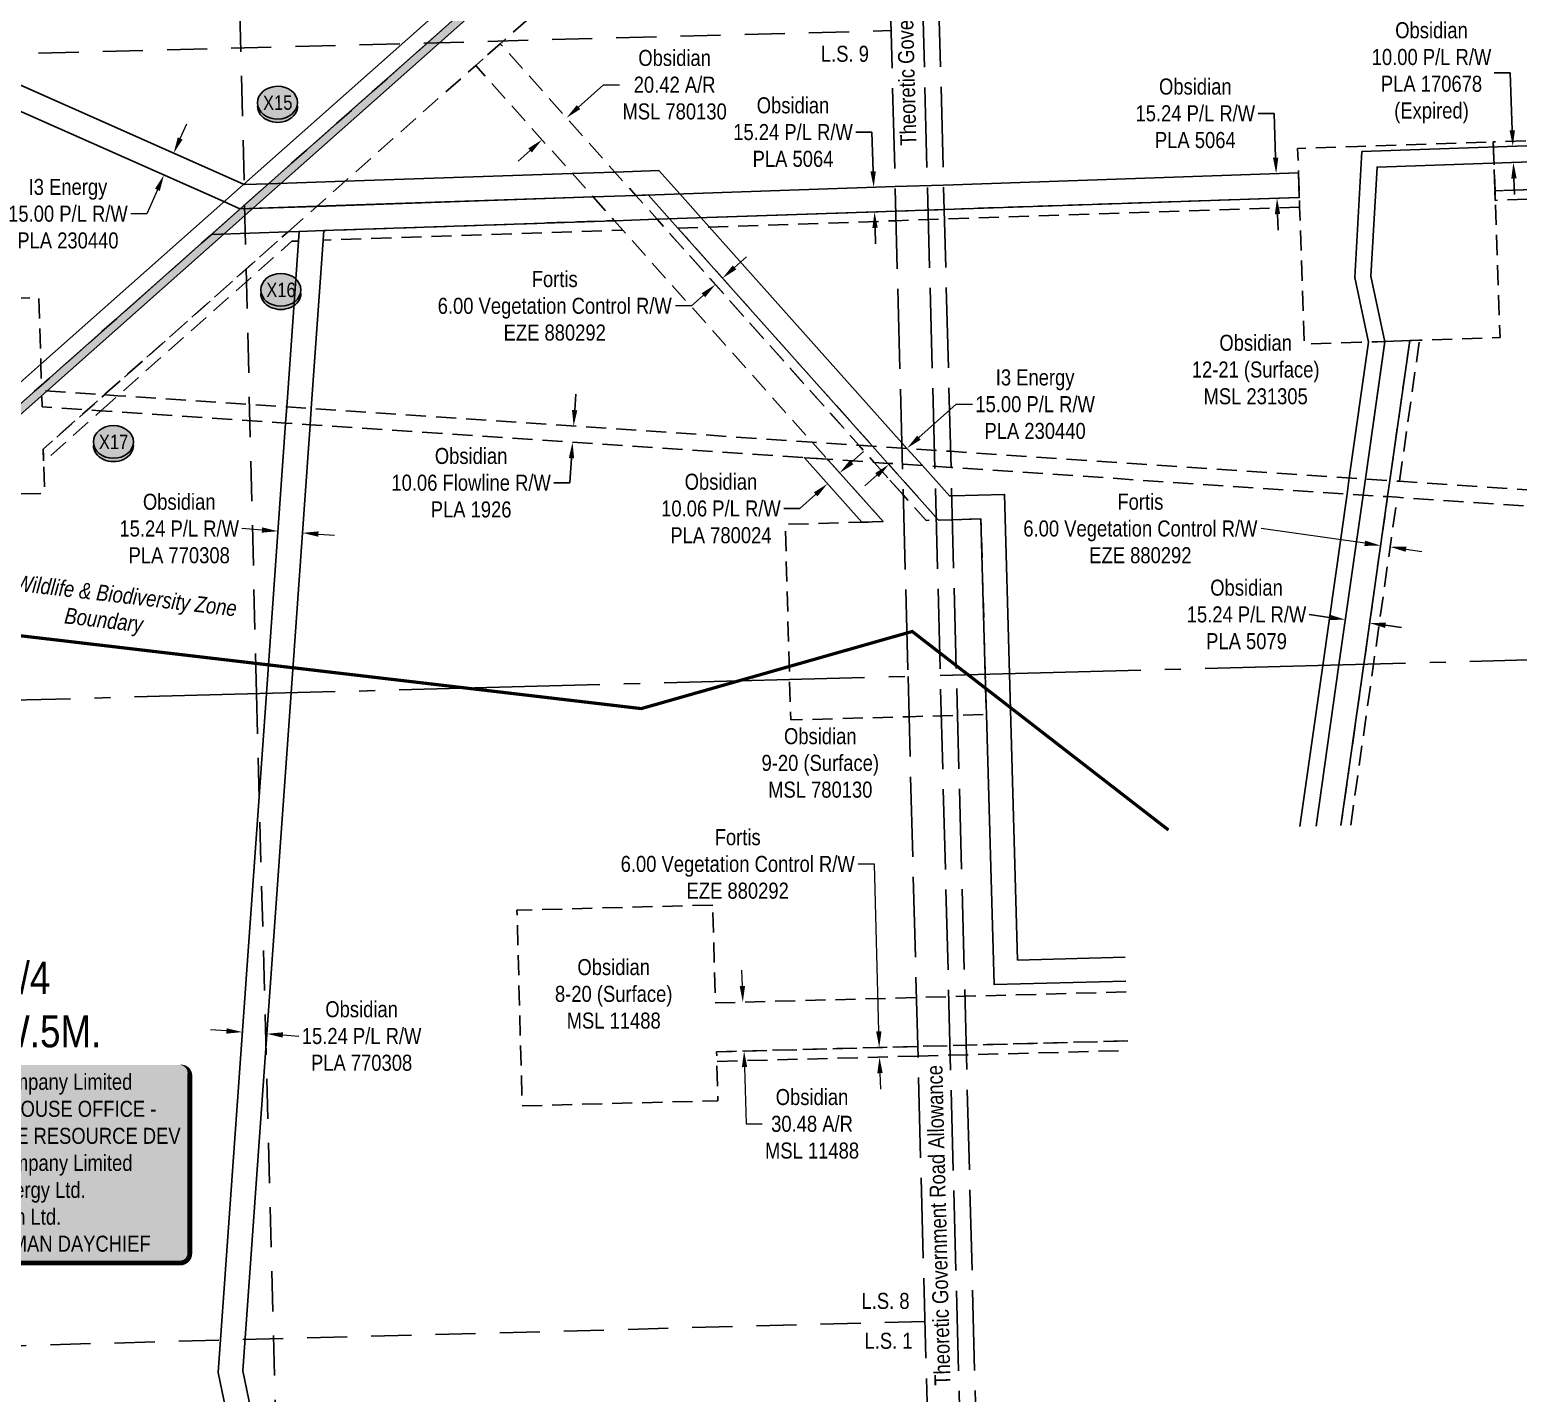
# Model space of a CAD drawing. Extents: x 624075 to 630566, y 5837004 to 5843820.
# Drawn here: x 626861 to 627789, y 5842382 to 5843231 of the extents above; entities that cross this region are included whole.
import ezdxf
from ezdxf.enums import TextEntityAlignment as Align

# ---------------------------------------------------------------- set-up
doc = ezdxf.new("R2010")
doc.units = 0
doc.header["$LTSCALE"] = 5
doc.header["$PDSIZE"] = 0.5
for name, pattern in [('DASHDOT2', [5, 2.5, -1.25, 0, -1.25]), ('foc-ACCESSROAD', [3.75, 2.5, -1.25]), ('foc-FLOWLINE', [3.75, 2.5, -1.25]), ('foc-LSD', [8, 5, -3]), ('foc-QUARTERLINE', [33, 25, -3, 2, -3]), ('foc-UNSURVEYED', [12.5, 10, -2.5])]:
    doc.linetypes.add(name, pattern=pattern)
doc.layers.get('Defpoints').update_dxf_attribs({"color": 9})
for name, color, linetype in [('AS-SURFACE IMPACT', 7, 'Continuous'), ('AS-WILDLIFE', 131, 'DASHDOT2'), ('AS-WILDLIFE-BLOCK', 131, 'Continuous'), ('C-AR', 13, 'foc-ACCESSROAD'), ('C-RW', 13, 'Continuous'), ('C-SYMBOL', 7, 'Continuous'), ('C-WS', 13, 'foc-ACCESSROAD'), ('F-EZE', 190, 'foc-FLOWLINE'), ('F-RW', 190, 'Continuous'), ('L-QSEC', 8, 'foc-QUARTERLINE'), ('L-ROAD-T', 7, 'Continuous'), ('L-SECTION-LSD', 7, 'foc-LSD'), ('L-USEC', 7, 'foc-UNSURVEYED'), ('P-CROSSINGS', 250, 'Continuous'), ('P-TEMP-H', 41, 'Continuous'), ('P-TEMP_WORKSPACE', 46, 'Continuous')]:
    doc.layers.add(name, color=color, linetype=linetype)
for name, color, linetype, lineweight in [('C-AR-T', 13, 'Continuous', 9), ('C-RW-T', 13, 'Continuous', 9), ('C-WS-T', 13, 'Continuous', 9), ('F-EZE-T', 190, 'Continuous', 9), ('F-RW-T', 190, 'Continuous', 9)]:
    doc.layers.add(name, color=color, linetype=linetype, lineweight=lineweight)
doc.styles.add('100L', font='ARIALN.TTF', dxfattribs={"height": 11})
doc.styles.add('175L', font='ARIALN.TTF', dxfattribs={"height": 20})
doc.styles.add('80', font='ARIALN.TTF', dxfattribs={"height": 10})
doc.styles.add('80CG', font='ARIALN.TTF', dxfattribs={"height": 10})
doc.styles.add('80L', font='ARIALN.TTF', dxfattribs={"height": 10})
doc.styles.add('Crossing', font='ARIALN.TTF', dxfattribs={"height": 10})
doc.dimstyles.new('Compass 5 000', dxfattribs={"dimscale": 5, "dimtxt": 9, "dimasz": 2, "dimexe": 0.2, "dimexo": 0.0625, "dimgap": 0.5, "dimtad": 0, "dimtih": 1, "dimtoh": 1, "dimzin": 0, "dimdsep": 46, "dimtxsty": '80CG', "dimcen": 0.1, "dimse1": 1, "dimse2": 1, "dimclrd": 256, "dimclrt": 256, "dimaunit": 1, "dimadec": 4, "dimazin": 0, "dimtfac": 0.06, "dimtofl": 0, "dimtmove": 0, "dimatfit": 1, "dimfxl": 0.2, "dimtolj": 1, "dimtzin": 0, "dimlwd": -1, "dimarcsym": 0})

# ---------------------------------------------------------------- blocks, each defined once
blk = doc.blocks.new('*D155')
at = {"layer": 'C-RW', "transparency": 16777216}
for p, q in [((627783.72, 5843204.29), (627773.72, 5843204.29)), ((627784.96, 5843168.44), (627783.72, 5843204.29)), ((627785.99, 5843138.46), (627786.34, 5843128.47))]:
    blk.add_line(p, q, dxfattribs=at)
for points in [[(627786.62, 5843168.5), (627783.29, 5843168.38), (627785.3, 5843158.44)], [(627787.66, 5843138.52), (627784.33, 5843138.4), (627785.65, 5843148.46)]]:
    blk.add_solid(points, dxfattribs=at)
at = {"layer": 'Defpoints', "color": 0, "transparency": 16777216}
for p in [(627761.87, 5843157.63), (627785.3, 5843158.44), (627762.22, 5843147.65)]:
    blk.add_point(p, dxfattribs=at)
at = {"layer": 'C-RW', "transparency": 16777216, "insert": (627734.63, 5843204.29), "char_height": 10, "attachment_point": 5, "style": '80CG'}
blk.add_mtext('\\A1;Obsidian\\P10.00 P/L R/W\\PPLA 170678\\P(Expired)', dxfattribs=at)
blk = doc.blocks.new('*D156')
at = {"layer": 'C-RW', "transparency": 16777216}
for p, q in [((627636.58, 5843178.99), (627626.58, 5843178.99)), ((627637.52, 5843151.42), (627636.58, 5843178.99)), ((627638.72, 5843116.2), (627639.06, 5843106.21))]:
    blk.add_line(p, q, dxfattribs=at)
for points in [[(627639.18, 5843151.48), (627635.85, 5843151.37), (627637.86, 5843141.43)], [(627640.38, 5843116.26), (627637.05, 5843116.14), (627638.38, 5843126.19)]]:
    blk.add_solid(points, dxfattribs=at)
at = {"layer": 'Defpoints', "color": 0, "transparency": 16777216}
for p in [(627597.1, 5843140.04), (627637.86, 5843141.43), (627597.62, 5843124.81)]:
    blk.add_point(p, dxfattribs=at)
at = {"layer": 'C-RW', "transparency": 16777216, "insert": (627587.49, 5843178.99), "char_height": 10, "attachment_point": 5, "style": '80CG'}
blk.add_mtext('\\A1;Obsidian\\P15.24 P/L R/W\\PPLA 5064', dxfattribs=at)
blk = doc.blocks.new('*D158')
at = {"layer": 'C-RW', "transparency": 16777216}
for p, q in [((627671.1, 5842864.98), (627658.49, 5842866.77)), ((627705.99, 5842860.04), (627715.9, 5842858.63))]:
    blk.add_line(p, q, dxfattribs=at)
for points in [[(627671.33, 5842866.63), (627670.86, 5842863.33), (627681, 5842863.58)], [(627706.23, 5842861.69), (627705.76, 5842858.39), (627696.09, 5842861.44)]]:
    blk.add_solid(points, dxfattribs=at)
at = {"layer": 'Defpoints', "color": 0, "transparency": 16777216}
for p in [(627683.97, 5842884.56), (627699.07, 5842882.42), (627681, 5842863.58)]:
    blk.add_point(p, dxfattribs=at)
at = {"layer": 'C-RW', "transparency": 16777216, "insert": (627619.4, 5842866.77), "char_height": 10, "attachment_point": 5, "style": '80CG'}
blk.add_mtext('\\A1;Obsidian\\P15.24 P/L R/W\\PPLA 5079', dxfattribs=at)
blk = doc.blocks.new('*D159')
at = {"layer": 'C-RW', "transparency": 16777216}
for p, q in [((627200.85, 5842994.11), (627201.52, 5843004.09)), ((627198.85, 5842964.12), (627197.83, 5842948.83)), ((627197.83, 5842948.83), (627187.83, 5842948.83))]:
    blk.add_line(p, q, dxfattribs=at)
for points in [[(627199.19, 5842994.22), (627202.51, 5842994), (627200.19, 5842984.13)], [(627197.19, 5842964.23), (627200.51, 5842964.01), (627199.52, 5842974.1)]]:
    blk.add_solid(points, dxfattribs=at)
at = {"layer": 'Defpoints', "color": 0, "transparency": 16777216}
for p in [(627092.56, 5842991.32), (627091.89, 5842981.28), (627200.19, 5842984.13)]:
    blk.add_point(p, dxfattribs=at)
at = {"layer": 'C-RW', "transparency": 16777216, "insert": (627136.34, 5842948.83), "char_height": 10, "attachment_point": 5, "style": '80CG'}
blk.add_mtext('\\A1;Obsidian\\P10.06 Flowline R/W\\PPLA 1926', dxfattribs=at)
blk = doc.blocks.new('*D161')
at = {"layer": 'C-RW', "transparency": 16777216}
for p, q in [((627373.39, 5842961.64), (627380.85, 5842968.3)), ((627350.97, 5842941.62), (627341.06, 5842932.77)), ((627341.06, 5842932.77), (627331.06, 5842932.77))]:
    blk.add_line(p, q, dxfattribs=at)
for points in [[(627372.28, 5842962.89), (627374.5, 5842960.4), (627365.93, 5842954.98)], [(627349.86, 5842942.86), (627352.08, 5842940.38), (627358.43, 5842948.28)]]:
    blk.add_solid(points, dxfattribs=at)
at = {"layer": 'Defpoints', "color": 0, "transparency": 16777216}
for p in [(627364.01, 5842957.13), (627356.51, 5842950.43), (627358.43, 5842948.28)]:
    blk.add_point(p, dxfattribs=at)
at = {"layer": 'C-RW', "transparency": 16777216, "insert": (627291.97, 5842932.77), "char_height": 10, "attachment_point": 5, "style": '80CG'}
blk.add_mtext('\\A1;Obsidian\\P10.06 P/L R/W\\PPLA 780024', dxfattribs=at)
blk = doc.blocks.new('*D176')
at = {"layer": 'C-RW-T', "transparency": 16777216}
for p, q in [((626983.91, 5842607.3), (626973.93, 5842608.01)), ((627019.06, 5842604.81), (627029.04, 5842604.1))]:
    blk.add_line(p, q, dxfattribs=at)
for points in [[(626984.03, 5842608.97), (626983.79, 5842605.64), (626993.88, 5842606.6)], [(627019.18, 5842606.47), (627018.95, 5842603.15), (627009.09, 5842605.52)]]:
    blk.add_solid(points, dxfattribs=at)
at = {"layer": 'Defpoints', "color": 0, "transparency": 16777216}
for p in [(626997.06, 5842651.45), (627012.27, 5842650.37), (626993.88, 5842606.6)]:
    blk.add_point(p, dxfattribs=at)
at = {"layer": 'C-RW-T', "transparency": 16777216, "insert": (627068.12, 5842604.1), "char_height": 10, "attachment_point": 5, "style": '80CG'}
blk.add_mtext('\\A1;Obsidian\\P15.24 P/L R/W\\PPLA 770308', dxfattribs=at)
blk = doc.blocks.new('*D177')
at = {"layer": 'C-WS-T', "transparency": 16777216}
for p, q in [((627203.23, 5843182.87), (627218.85, 5843196.82)), ((627218.85, 5843196.82), (627228.85, 5843196.82)), ((627173.07, 5843155.94), (627165.61, 5843149.28))]:
    blk.add_line(p, q, dxfattribs=at)
for points in [[(627202.12, 5843184.11), (627204.34, 5843181.63), (627195.77, 5843176.21)], [(627171.96, 5843157.19), (627174.18, 5843154.7), (627180.53, 5843162.6)]]:
    blk.add_solid(points, dxfattribs=at)
at = {"layer": 'Defpoints', "color": 0, "transparency": 16777216}
for p in [(627195.77, 5843176.21), (627205.9, 5843164.86), (627190.66, 5843151.26)]:
    blk.add_point(p, dxfattribs=at)
at = {"layer": 'C-WS-T', "transparency": 16777216, "insert": (627263.12, 5843196.82), "char_height": 10, "attachment_point": 5, "style": '80CG'}
blk.add_mtext('\\A1;Obsidian\\P20.42 A/R\\PMSL 780130', dxfattribs=at)
blk = doc.blocks.new('*D181')
at = {"layer": 'C-WS-T', "transparency": 16777216}
for p, q in [((627305.32, 5842635.24), (627305.06, 5842645.24)), ((627306.67, 5842584.77), (627307.61, 5842549.39)), ((627307.61, 5842549.39), (627317.61, 5842549.39))]:
    blk.add_line(p, q, dxfattribs=at)
for points in [[(627306.99, 5842635.29), (627303.66, 5842635.2), (627305.59, 5842625.25)], [(627308.33, 5842584.82), (627305, 5842584.73), (627306.4, 5842594.77)]]:
    blk.add_solid(points, dxfattribs=at)
at = {"layer": 'Defpoints', "color": 0, "transparency": 16777216}
for p in [(627305.59, 5842625.25), (627311.15, 5842625.39), (627311.96, 5842594.92)]:
    blk.add_point(p, dxfattribs=at)
at = {"layer": 'C-WS-T', "transparency": 16777216, "insert": (627348.72, 5842549.39), "char_height": 10, "attachment_point": 5, "style": '80CG'}
blk.add_mtext('\\A1;Obsidian\\P30.48 A/R\\PMSL 11488', dxfattribs=at)
blk = doc.blocks.new('*D187')
at = {"layer": 'Defpoints', "color": 0, "transparency": 16777216}
for p in [(627492.39, 5842599.71), (627492.55, 5842593.71), (627390.76, 5842591.01)]:
    blk.add_point(p, dxfattribs=at)
at = {"layer": 'F-EZE-T', "transparency": 16777216}
for p, q in [((627387.56, 5842711.31), (627377.56, 5842711.31)), ((627390.34, 5842607), (627387.56, 5842711.31)), ((627391.03, 5842581.01), (627391.29, 5842571.01))]:
    blk.add_line(p, q, dxfattribs=at)
for points in [[(627392, 5842607.05), (627388.67, 5842606.96), (627390.6, 5842597.01)], [(627392.69, 5842581.06), (627389.36, 5842580.97), (627390.76, 5842591.01)]]:
    blk.add_solid(points, dxfattribs=at)
at = {"layer": 'F-EZE-T', "transparency": 16777216, "insert": (627302.41, 5842711.31), "char_height": 10, "attachment_point": 5, "style": '80CG'}
blk.add_mtext('\\A1;Fortis\\P6.00 Vegetation Control R/W\\PEZE 880292', dxfattribs=at)
blk = doc.blocks.new('*D189')
at = {"layer": 'Defpoints', "color": 0, "transparency": 16777216}
for p in [(627288.51, 5843072.36), (627302.92, 5843056.21), (627307.4, 5843060.21)]:
    blk.add_point(p, dxfattribs=at)
at = {"layer": 'F-EZE-T', "transparency": 16777216}
for p, q in [((627300.44, 5843083.01), (627307.9, 5843089.68)), ((627281.05, 5843065.7), (627273.59, 5843059.04)), ((627273.59, 5843059.04), (627263.59, 5843059.04))]:
    blk.add_line(p, q, dxfattribs=at)
for points in [[(627299.33, 5843084.26), (627301.55, 5843081.77), (627292.98, 5843076.35)], [(627279.94, 5843066.94), (627282.16, 5843064.45), (627288.51, 5843072.36)]]:
    blk.add_solid(points, dxfattribs=at)
at = {"layer": 'F-EZE-T', "transparency": 16777216, "insert": (627188.43, 5843059.04), "char_height": 10, "attachment_point": 5, "style": '80CG'}
blk.add_mtext('\\A1;Fortis\\P6.00 Vegetation Control R/W\\PEZE 880292', dxfattribs=at)
blk = doc.blocks.new('*D190')
at = {"layer": 'C-RW-T', "transparency": 16777216}
for p, q in [((627006.04, 5842919.4), (626993.58, 5842920.29)), ((627041.2, 5842916.91), (627051.17, 5842916.2))]:
    blk.add_line(p, q, dxfattribs=at)
for points in [[(627006.16, 5842921.07), (627005.92, 5842917.74), (627016.01, 5842918.7)], [(627041.31, 5842918.57), (627041.08, 5842915.25), (627031.22, 5842917.62)]]:
    blk.add_solid(points, dxfattribs=at)
at = {"layer": 'Defpoints', "color": 0, "transparency": 16777216}
for p in [(627017.78, 5842943.58), (627032.99, 5842942.5), (627016.01, 5842918.7)]:
    blk.add_point(p, dxfattribs=at)
at = {"layer": 'C-RW-T', "transparency": 16777216, "insert": (626954.5, 5842920.29), "char_height": 10, "attachment_point": 5, "style": '80CG'}
blk.add_mtext('\\A1;Obsidian\\P15.24 P/L R/W\\PPLA 770308', dxfattribs=at)
blk = doc.blocks.new('*D191')
at = {"layer": 'C-RW', "transparency": 16777216}
for p, q in [((627385.96, 5843167.29), (627375.96, 5843167.29)), ((627386.79, 5843142.89), (627385.96, 5843167.29)), ((627387.99, 5843107.66), (627388.33, 5843097.67))]:
    blk.add_line(p, q, dxfattribs=at)
for points in [[(627388.45, 5843142.94), (627385.12, 5843142.83), (627387.13, 5843132.89)], [(627389.65, 5843107.72), (627386.32, 5843107.61), (627387.65, 5843117.66)]]:
    blk.add_solid(points, dxfattribs=at)
at = {"layer": 'Defpoints', "color": 0, "transparency": 16777216}
for p in [(627355.7, 5843131.82), (627387.13, 5843132.89), (627356.22, 5843116.59)]:
    blk.add_point(p, dxfattribs=at)
at = {"layer": 'C-RW', "transparency": 16777216, "insert": (627336.87, 5843167.29), "char_height": 10, "attachment_point": 5, "style": '80CG'}
blk.add_mtext('\\A1;Obsidian\\P15.24 P/L R/W\\PPLA 5064', dxfattribs=at)
blk = doc.blocks.new('*D193')
at = {"layer": 'Defpoints', "color": 0, "transparency": 16777216}
for p in [(627713.42, 5842983.73), (627719.36, 5842982.89), (627708.88, 5842908.9)]:
    blk.add_point(p, dxfattribs=at)
at = {"layer": 'F-EZE-T', "transparency": 16777216}
for p, q in [((627693.03, 5842911.15), (627628.42, 5842920.3)), ((627718.78, 5842907.5), (627728.68, 5842906.1))]:
    blk.add_line(p, q, dxfattribs=at)
for points in [[(627693.27, 5842912.8), (627692.8, 5842909.5), (627702.94, 5842909.74)], [(627719.01, 5842909.15), (627718.54, 5842905.85), (627708.88, 5842908.9)]]:
    blk.add_solid(points, dxfattribs=at)
at = {"layer": 'F-EZE-T', "transparency": 16777216, "insert": (627553.26, 5842920.3), "char_height": 10, "attachment_point": 5, "style": '80CG'}
blk.add_mtext('\\A1;Fortis\\P6.00 Vegetation Control R/W\\PEZE 880292', dxfattribs=at)
blk = doc.blocks.new('*U125')
h = blk.add_hatch(color=255)
edge = h.paths.add_edge_path()
edge.add_line((-149, -62.5), (149, -62.5))
edge.add_arc((149, -56.5), 6, 270, 360)
edge.add_line((155, -56.5), (155, 55))
edge.add_arc((149, 55), 6, 0, 90)
edge.add_line((149, 61), (-149, 61))
edge.add_arc((-149, 55), 6, 90, 180)
edge.add_line((-155, 55), (-155, -56.5))
edge.add_arc((-149, -56.5), 6, 180, 270)
at = {"color": 44, "flags": 128}
blk.add_lwpolyline([(-149, -62.5, 3, 3, 0), (149, -62.5, 3, 3, 0.414214), (155, -56.5, 3, 3, 0), (155, 55, 3, 0, 0.414214), (149, 61, 0, 0, 0), (-149, 61, 0, 0, 0.414214), (-155, 55, 0, 0, 0), (-155, -56.5, 0, 3, 0.414214)], format="xyseb", close=True, dxfattribs=at)
at = {"color": 44, "style": '80'}
blk.add_attdef('ENTER_TEXT_001', (-35.99, -5), '', height=10, dxfattribs=at)
blk = doc.blocks.new('*D217')
at = {"layer": 'Defpoints', "color": 0, "transparency": 16777216}
for p in [(626915.89, 5843169.86), (626909.81, 5843156.16), (626944.97, 5843140.55)]:
    blk.add_point(p, dxfattribs=at)
at = {"layer": 'F-RW-T', "transparency": 16777216}
for p, q in [((626955.11, 5843163.39), (626959.17, 5843172.53)), ((626940.91, 5843131.41), (626934.27, 5843116.45)), ((626934.27, 5843116.45), (626924.27, 5843116.45))]:
    blk.add_line(p, q, dxfattribs=at)
for points in [[(626953.59, 5843164.07), (626956.63, 5843162.71), (626951.05, 5843154.25)], [(626939.39, 5843132.08), (626942.43, 5843130.73), (626944.97, 5843140.55)]]:
    blk.add_solid(points, dxfattribs=at)
at = {"layer": 'F-RW-T', "transparency": 16777216, "insert": (626885.18, 5843116.45), "char_height": 10, "attachment_point": 5, "style": '80CG'}
blk.add_mtext('\\A1;I3 Energy\\P15.00 P/L R/W\\PPLA 230440', dxfattribs=at)
blk = doc.blocks.new('*D224')
at = {"layer": 'Defpoints', "color": 0, "transparency": 16777216}
for p in [(627407.86, 5842970.3), (627421.51, 5842955.02), (627410.27, 5842944.99)]:
    blk.add_point(p, dxfattribs=at)
at = {"layer": 'F-RW-T', "transparency": 16777216}
for p, q in [((627415.32, 5842976.96), (627438.61, 5842997.76)), ((627438.61, 5842997.76), (627448.61, 5842997.76)), ((627389.17, 5842953.61), (627381.71, 5842946.95))]:
    blk.add_line(p, q, dxfattribs=at)
for points in [[(627414.21, 5842978.21), (627416.43, 5842975.72), (627407.86, 5842970.3)], [(627388.06, 5842954.86), (627390.28, 5842952.37), (627396.63, 5842960.27)]]:
    blk.add_solid(points, dxfattribs=at)
at = {"layer": 'F-RW-T', "transparency": 16777216, "insert": (627487.69, 5842997.76), "char_height": 10, "attachment_point": 5, "style": '80CG'}
blk.add_mtext('\\A1;I3 Energy\\P15.00 P/L R/W\\PPLA 230440', dxfattribs=at)
blk = doc.blocks.new('xing2')
h = blk.add_hatch(color=50)
h.dxf.hatch_style = 1
edge = h.paths.add_edge_path()
edge.add_ellipse((0, 0), major_axis=(-12.5, 0), ratio=0.816297, start_angle=0, end_angle=360)
h = blk.add_hatch(color=250)
h.dxf.hatch_style = 1
edge = h.paths.add_edge_path()
edge.add_ellipse((0, -2.05), major_axis=(-12.5, 0), ratio=0.816297, start_angle=0, end_angle=180)
edge.add_line((12.5, -2.05), (12.5, 0))
edge.add_ellipse((0, 0), major_axis=(-12.5, 0), ratio=0.816297, start_angle=0, end_angle=180, ccw=False)
edge.add_line((-12.5, 0), (-12.5, -2.05))
at = {"color": 250}
blk.add_ellipse((0, 0), major_axis=(-12.5, 0), ratio=0.816297, dxfattribs=at)
blk.add_ellipse((0, -2.05), major_axis=(-12.5, 0), ratio=0.816297, start_param=0, end_param=3.141593, dxfattribs=at)
at = {"color": 250, "style": 'Crossing'}
blk.add_attdef('CROSSING', text='', height=9, dxfattribs=at).set_placement((0.09, 0.02), align=Align.MIDDLE_CENTER)
at = {"color": 250, "style": 'Crossing', "flags": 1}
for tag, p in [('OWNER', (0.09, -12.49)), ('DESCRIPTION', (0.09, -25.77)), ('LOCATION', (0.09, -39.3)), ('DWG_REF', (0.09, -52.84))]:
    blk.add_attdef(tag, text='', height=9, dxfattribs=at).set_placement(p, align=Align.MIDDLE_CENTER)

msp = doc.modelspace()

# ---------------------------------------------------------------- hatches: boundary and pattern name
at = {"layer": 'P-TEMP-H'}
h = msp.add_hatch(color=256, dxfattribs=at)
h.dxf.hatch_style = 1
h.paths.add_polyline_path([(626146.972, 5837443.751), (626146.972, 5837438.753), (626166.965, 5837438.753), (626224.004, 5837431.653), (626243.169, 5837585.622), (626233.959, 5837949.053), (626231.8, 5838034.23), (626231.637, 5838044.604), (626217.476, 5838047.906), (626192.914, 5838053.632), (626168.224, 5838059.389), (626148.846, 5838064.598), (626126.735, 5838070.541), (626120.02, 5838073.358), (626066.392, 5838095.862), (626034.974, 5838117.397), (626016.465, 5838143.526), (626006.745, 5838177.961), (626001.353, 5838249.593), (625977.662, 5838378.714), (625947.35, 5838459.403), (625904.912, 5838538.206), (625897.192, 5838552.542), (625873.592, 5838582.481), (625863.508, 5838595.275), (625834.479, 5838617.974), (625827.535, 5838623.403), (625820.979, 5838625.255), (625789.861, 5838634.045), (625788.714, 5838634.369), (625756.415, 5838643.492), (625740.16, 5838648.083), (625710.207, 5838671.474), (625705.365, 5838696.723), (625702.97, 5838732.53), (625698.478, 5838799.717), (625692.894, 5838854.433), (625685.696, 5838889.503), (625669.945, 5838919.941), (625615.201, 5838963.715), (625535.375, 5839015.448), (625523.932, 5839030.241), (625499.608, 5839095.12), (625469.377, 5839178.902), (625441.079, 5839232.735), (625434.25, 5839245.727), (625426.315, 5839265.348), (625424.704, 5839269.331), (625413.136, 5839297.937), (625412.539, 5839299.411), (625224.707, 5839504.989), (625132.612, 5839605.789), (625122.618, 5839616.727), (625068.186, 5839676.304), (625054.684, 5839691.083), (625031.923, 5839715.997), (624532.487, 5840262.62), (624506.503, 5840291.058), (624434.39, 5840369.985), (624424.273, 5840381.058), (624365.831, 5840445.021), (624352.844, 5840459.231), (624392.625, 5840495.53), (624409.07, 5840512.876), (624501.284, 5840555.496), (624522.002, 5840577.34), (624812.151, 5840884.072), (624815.187, 5840926.185), (624808.861, 5841137.063), (624807.821, 5841174.517), (625068.366, 5841405.676), (625067.508, 5841404.923), (625187.406, 5841511.282), (625331.524, 5841639.139), (625678.972, 5841947.4), (625954.053, 5842191.456), (626028.823, 5842257.79), (626289.176, 5842488.777), (626597.923, 5842762.709), (626601.125, 5842765.55), (626871.997, 5843005.873), (627013.797, 5843131.681), (627394.954, 5843469.852), (627476.425, 5843542.136), (627579.461, 5843629.016), (627595.899, 5843609.521), (627807.119, 5843368.502), (627912.819, 5843406.904), (627967.027, 5843414.89), (628230.311, 5843232.542), (628315.153, 5843173.781), (628393.275, 5843122.374), (628460.671, 5843078.024), (628653.288, 5843395.538), (628765.077, 5843342.231), (628887.206, 5843339.246), (629211.708, 5843376.773), (629377.481, 5843423.741), (629453.63, 5843473.599), (629463.418, 5843558.632), (629455.324, 5843594.326), (629450.449, 5843593.221), (629458.355, 5843558.357), (629448.933, 5843476.497), (629375.383, 5843428.342), (629210.734, 5843381.692), (628886.979, 5843344.252), (628766.266, 5843347.201), (628651.36, 5843401.995), (628459.087, 5843085.049), (628396.049, 5843126.532), (628317.95, 5843177.924), (628233.157, 5843236.651), (627968.251, 5843420.123), (627911.589, 5843411.774), (627808.625, 5843374.367), (627599.69, 5843612.78), (627580.109, 5843636.002), (627473.155, 5843545.916), (627391.636, 5843473.591), (627010.48, 5843135.42), (626868.68, 5843009.612), (626598.043, 5842769.497), (626285.859, 5842492.516), (626025.506, 5842261.529), (625950.736, 5842195.195), (625675.655, 5841951.138), (625328.207, 5841642.878), (625196.525, 5841526.047), (625103.713, 5841443.718), (625099.206, 5841439.719), (625091.65, 5841433.016), (625087.931, 5841429.729), (625080.041, 5841422.752), (625076.282, 5841419.429), (625065.049, 5841409.415), (624802.76, 5841176.709), (624803.865, 5841136.919), (624810.183, 5840926.29), (624807.294, 5840886.21), (624518.371, 5840580.774), (624498.317, 5840559.631), (624406.101, 5840517.01), (624389.256, 5840499.222), (624345.782, 5840459.554), (624362.141, 5840441.649), (624420.583, 5840377.686), (624430.7, 5840366.614), (624502.813, 5840287.687), (624528.797, 5840259.248), (625028.233, 5839712.625), (625050.994, 5839687.711), (625064.496, 5839672.932), (625118.928, 5839613.356), (625128.922, 5839602.417), (625221.017, 5839501.617), (625408.243, 5839296.704), (625408.502, 5839296.063), (625420.071, 5839267.457), (625421.682, 5839263.474), (625429.71, 5839243.622), (625436.655, 5839230.41), (625464.793, 5839176.881), (625494.917, 5839093.394), (625519.517, 5839027.78), (625531.942, 5839011.716), (625612.274, 5838959.655), (625665.994, 5838916.701), (625680.939, 5838887.821), (625687.947, 5838853.675), (625693.496, 5838799.297), (625697.983, 5838732.196), (625700.398, 5838696.083), (625705.652, 5838668.69), (625737.857, 5838643.539), (625755.056, 5838638.682), (625787.355, 5838629.559), (625788.502, 5838629.235), (625819.621, 5838620.445), (625825.231, 5838618.86), (625831.401, 5838614.037), (625859.955, 5838591.709), (625869.667, 5838579.387), (625892.997, 5838549.789), (625900.511, 5838535.836), (625942.789, 5838457.33), (625972.827, 5838377.374), (625996.389, 5838248.953), (626001.799, 5838177.086), (626011.889, 5838141.339), (626031.411, 5838113.78), (626063.988, 5838091.451), (626118.086, 5838068.75), (626125.112, 5838065.802), (626147.549, 5838059.771), (626167.007, 5838054.541), (626191.779, 5838048.765), (626216.342, 5838043.038), (626226.701, 5838040.623), (626226.803, 5838034.128), (626228.962, 5837948.926), (626238.163, 5837585.869), (626219.661, 5837437.23), (626167.274, 5837443.751)])

# ---------------------------------------------------------------- linework, layer by layer
at = {"layer": 'AS-WILDLIFE', "const_width": 1.999, "flags": 128}
msp.add_lwpolyline([(626628.473, 5843742.026), (626618.021, 5843574.82), (626626.695, 5843500.9), (626665.305, 5843172.497), (626665.798, 5843168.553), (626834.1, 5842856.049), (627242.342, 5842808.146), (627411.122, 5842856.21), (627570.765, 5842732.507)], dxfattribs=at)
at = {"layer": 'C-AR', "flags": 128}
for points in [[(626597.753, 5842769.24), (626597.77, 5842769.255), (626641.247, 5842807.828), (626790.25, 5842940.027), (626868.68, 5843009.612), (626974.61, 5843103.595), (626992.487, 5843119.456), (627391.636, 5843473.591), (627421.115, 5843499.745), (627473.155, 5843545.916), (627577.808, 5843634.131), (627581.583, 5843637.2), (627602.315, 5843655.226), (627617.433, 5843668.315), (627736.778, 5843771.472), (627617.433, 5843668.315), (627602.315, 5843655.226), (627581.583, 5843637.2), (627577.808, 5843634.131), (627580.584, 5843626.999), (627581.832, 5843625.574), (627587.678, 5843630.511), (627595.858, 5843637.578), (627605.828, 5843646.198), (627631.862, 5843668.698), (627751.206, 5843771.856)], [(628238.136, 5842935.933), (628320.157, 5842993.643), (628387.438, 5843040.983), (628387.103, 5843053.049), (628319.821, 5843005.709), (628237.817, 5842948.009), (628194.789, 5842917.736), (627714.67, 5842949.79), (627708.666, 5842950.187), (627693.413, 5842951.202), (627435.038, 5842968.459), (627404.821, 5842970.476), (627386.43, 5842971.703), (627377.874, 5842972.274), (627348.754, 5842974.217), (627036.711, 5842995.046), (627021.5, 5842996.062), (626916.309, 5843003.09), (626907.898, 5843003.651), (626868.776, 5843006.262), (626869.066, 5842996.161), (626897.329, 5842994.273), (626905.739, 5842993.712), (627020.789, 5842986.026), (627035.999, 5842985.01), (627343.986, 5842964.452), (627358.328, 5842963.495), (627387.465, 5842961.533), (627396.063, 5842960.953), (627405.086, 5842960.375), (627435.303, 5842958.358), (627691.998, 5842941.213), (627707.25, 5842940.197), (627713.256, 5842939.801), (628197.669, 5842907.461), (628238.136, 5842935.933)]]:
    msp.add_lwpolyline(points, dxfattribs=at)
msp.add_lwpolyline([(628054.543, 5843140.364), (627774.152, 5843130.817), (627773.305, 5843155.649), (627773.112, 5843161.297), (628053.505, 5843170.844), (628053.699, 5843165.167), (628054.543, 5843140.364)], close=True, dxfattribs=at)
at = {"layer": 'C-RW', "flags": 128}
for points in [[(627720.921, 5843771.051), (627608.249, 5843673.662), (627606.352, 5843672.022), (627601.577, 5843667.895), (627598.504, 5843665.028), (627574.416, 5843644.422), (627573.956, 5843644.033), (627565.343, 5843636.769), (627466.579, 5843553.519), (627420.771, 5843512.876), (627391.292, 5843486.722), (626868.305, 5843022.716), (626774.599, 5842939.579), (626625.635, 5842807.414), (626597.428, 5842782.389), (626597.411, 5842782.374)], [(628053.511, 5843167.714), (627691.229, 5843155.192), (627686.767, 5843076.785), (627695.305, 5843036.398), (627683.407, 5842951.87), (627681.991, 5842941.882), (627666.859, 5842835.07), (627652.636, 5842734.683)], [(627662.776, 5842734.952), (627676.999, 5842835.339), (627691.998, 5842941.216), (627693.414, 5842951.204), (627705.484, 5843036.761), (627696.82, 5843077.548), (627700.688, 5843145.52), (628053.851, 5843157.726)], [(627022.38, 5843105.221), (627029.258, 5843105.455), (627044.577, 5843105.976), (627225.595, 5843112.141), (627252.172, 5843113.045), (627400.952, 5843118.111), (627431.089, 5843119.137), (627652.273, 5843126.668), (627651.755, 5843141.902), (627430.69, 5843134.376), (627400.553, 5843133.35), (627238.955, 5843127.845), (627212.379, 5843126.941), (627040.257, 5843121.083), (626992.487, 5843119.456), (626974.61, 5843103.595), (627022.38, 5843105.221)], [(627053.999, 5842106.16), (626994.204, 5842395.625), (627024.156, 5842817.989), (627035.999, 5842985.01), (627036.711, 5842995.046), (627044.15, 5843099.957), (627044.577, 5843105.976), (627029.258, 5843105.455), (627028.831, 5843099.436), (627021.5, 5842996.062), (627020.789, 5842986.026), (627008.844, 5842817.582), (626978.85, 5842394.602), (627038.522, 5842105.73), (627053.999, 5842106.16)], [(627678.231, 5842735.363), (627692.454, 5842835.75), (627707.25, 5842940.197), (627708.666, 5842950.187), (627721.035, 5843037.494), (627705.565, 5843036.967), (627693.413, 5842951.202), (627691.998, 5842941.213), (627676.999, 5842835.339), (627662.777, 5842734.952)], [(627358.328, 5842963.495), (627343.986, 5842964.452), (627379.847, 5842924.293), (627393.008, 5842924.659), (627359.279, 5842962.431), (627358.328, 5842963.495)]]:
    msp.add_lwpolyline(points, dxfattribs=at)
at = {"layer": 'C-WS', "flags": 128}
for points in [[(627022.38, 5843105.221), (627040.257, 5843121.083), (627139.215, 5843208.871), (627154.497, 5843222.428), (627392.68, 5843433.759), (627422.159, 5843459.914), (627493.101, 5843522.856), (627595.899, 5843609.521), (627581.832, 5843625.574), (627580.584, 5843626.999), (627577.808, 5843634.131), (627473.155, 5843545.916), (627421.115, 5843499.745), (627391.636, 5843473.591), (626992.487, 5843119.456), (626974.61, 5843103.595), (626868.68, 5843009.612), (626868.305, 5843022.716), (626867.115, 5843064.23), (626781.69, 5843061.781), (626775.691, 5843061.609), (626745.216, 5843060.736), (626748.708, 5842938.837), (626774.599, 5842939.579), (626790.25, 5842940.027), (626641.247, 5842807.828), (626597.77, 5842769.255), (626597.753, 5842769.24)], [(627405.587, 5842941.239), (627387.465, 5842961.533), (627377.874, 5842972.274), (627252.172, 5843113.045), (627238.955, 5843127.845), (627154.497, 5843222.428), (627139.215, 5843208.871), (627212.379, 5843126.941), (627225.595, 5843112.141), (627230.799, 5843106.313), (627348.754, 5842974.217), (627358.328, 5842963.495), (627359.279, 5842962.431), (627393.008, 5842924.659), (627379.847, 5842924.293), (627332.057, 5842922.965), (627334.743, 5842826.253), (627335.443, 5842801.062), (627409.207, 5842803.112), (627439.349, 5842803.949), (627457.345, 5842804.45), (627456.649, 5842829.497), (627453.959, 5842926.352), (627436.154, 5842925.858), (627427.581, 5842925.62), (627419.73, 5842925.401), (627405.587, 5842941.239)], [(626598.79, 5842729.404), (626598.807, 5842729.419), (626688.6, 5842809.083), (626837.721, 5842941.388), (626847.065, 5842941.656), (626870.607, 5842942.33), (626870.043, 5842962.042), (626869.818, 5842969.866), (626897.329, 5842994.273), (626907.898, 5843003.651), (627022.38, 5843105.221)], [(627286.825, 5842685.744), (627164.919, 5842682.503), (627168.157, 5842560.597), (627290.063, 5842563.837), (627289.413, 5842588.314), (627289.254, 5842594.313), (627414.591, 5842597.645), (627444.733, 5842598.446), (627545.382, 5842601.121)], [(627544.486, 5842631.595), (627443.935, 5842628.922), (627413.792, 5842628.121), (627288.444, 5842624.79), (627286.825, 5842685.744)]]:
    msp.add_lwpolyline(points, dxfattribs=at)
msp.add_lwpolyline([(627690.808, 5843036.421), (627655.387, 5843035.215), (627652.478, 5843120.657), (627652.274, 5843126.657), (627651.755, 5843141.897), (627651.237, 5843157.138), (627688.576, 5843158.409), (627773.157, 5843161.288), (627773.35, 5843155.639), (627774.197, 5843130.808), (627774.401, 5843124.807), (627777.31, 5843039.367), (627727.154, 5843037.658), (627722.516, 5843037.501), (627721.061, 5843037.451), (627716.423, 5843037.293), (627705.585, 5843036.924), (627700.948, 5843036.766), (627690.808, 5843036.421)], close=True, dxfattribs=at)
at = {"layer": 'F-EZE', "flags": 128}
for points in [[(628054.647, 5843134.363), (628054.443, 5843140.361), (627774.152, 5843130.817), (627774.357, 5843124.819), (628054.647, 5843134.363)], [(627265.184, 5843107.484), (627401.11, 5843112.111), (627431.247, 5843113.137), (627652.477, 5843120.67), (627652.273, 5843126.668), (627431.089, 5843119.137), (627400.952, 5843118.111), (627252.172, 5843113.045), (627377.874, 5842972.274), (627386.43, 5842971.703), (627265.184, 5843107.484)], [(627230.799, 5843106.313), (627225.595, 5843112.141), (627044.577, 5843105.976), (627044.15, 5843099.957), (627230.799, 5843106.313)], [(626905.739, 5842993.712), (626916.309, 5843003.09), (627024.745, 5843099.297), (627028.831, 5843099.436), (627029.258, 5843105.455), (627022.38, 5843105.221), (626907.898, 5843003.651), (626897.329, 5842994.273), (626869.818, 5842969.866), (626870.043, 5842962.042), (626905.739, 5842993.712)], [(627714.67, 5842949.79), (627727.125, 5843037.7), (627721.035, 5843037.494), (627708.666, 5842950.187), (627714.67, 5842949.79)], [(627427.581, 5842925.62), (627405.344, 5842950.522), (627396.063, 5842960.953), (627387.465, 5842961.533), (627405.587, 5842941.239), (627419.73, 5842925.401), (627427.581, 5842925.62)], [(627684.315, 5842735.525), (627698.538, 5842835.911), (627713.256, 5842939.801), (627707.25, 5842940.197), (627692.454, 5842835.75), (627678.231, 5842735.363)], [(627545.382, 5842601.121), (627444.733, 5842598.446), (627414.591, 5842597.645), (627289.254, 5842594.313), (627289.413, 5842588.314), (627414.748, 5842591.645)], [(627414.748, 5842591.645), (627444.891, 5842592.446), (627545.559, 5842595.122)]]:
    msp.add_lwpolyline(points, dxfattribs=at)
at = {"layer": 'F-RW'}
for points in [[(626776.474, 5843231.756), (626994.556, 5843134.938), (626995.304, 5843134.606), (627009.877, 5843135.1), (627057.657, 5843136.721), (627199.325, 5843141.531), (627225.913, 5843142.434), (627253.323, 5843143.365), (627266.284, 5843128.85), (627279.504, 5843114.045), (627284.71, 5843108.215), (627404.716, 5842973.825), (627407.876, 5842970.286), (627417.454, 5842959.56), (627434.26, 5842940.739), (627435.757, 5842940.778), (627468.677, 5842941.619), (627471.782, 5842829.864), (627476.738, 5842651.511), (627543.848, 5842653.296)], [(627544.286, 5842638.392), (627462.174, 5842636.209), (627457.347, 5842804.407), (627456.651, 5842829.463), (627453.959, 5842926.352), (627436.148, 5842925.858), (627427.572, 5842925.62), (627405.326, 5842950.53), (627396.04, 5842960.949), (627386.405, 5842971.719), (627265.115, 5843107.548), (627259.909, 5843113.378), (627246.688, 5843128.183), (627238.876, 5843127.918), (627212.29, 5843127.013), (627040.107, 5843121.151), (626992.32, 5843119.525), (626982.231, 5843124.004), (626776.963, 5843215.133)]]:
    msp.add_lwpolyline(points, dxfattribs=at)
at = {"layer": 'L-QSEC'}
for p, q in [((627428.623, 5842828.734), (628205.631, 5842849.375)), ((626596.779, 5842806.629), (627408.532, 5842828.197))]:
    msp.add_line(p, q, dxfattribs=at)
at = {"layer": 'L-SECTION-LSD'}
for p, q in [((627002.656, 5842817.413), (626983.149, 5843622.238)), ((626587.027, 5843208.997), (627397.971, 5843230.542)), ((627002.656, 5842817.413), (627024.015, 5842013.587)), ((627419.052, 5842426.291), (625795.423, 5842383.123))]:
    msp.add_line(p, q, dxfattribs=at)
at = {"layer": 'L-USEC'}
for p, q in [((627387.446, 5843632.037), (627408.517, 5842828.207)), ((627408.517, 5842828.207), (627429.587, 5842024.375))]:
    msp.add_line(p, q, dxfattribs=at)
at = {"layer": 'L-USEC', "flags": 128}
for points in [[(627407.552, 5843632.564), (627428.623, 5842828.734), (627449.693, 5842024.902), (627452.261, 5841926.931)], [(627417.605, 5843632.828), (627438.676, 5842828.997), (627459.746, 5842025.165), (627462.314, 5841927.194)]]:
    msp.add_lwpolyline(points, dxfattribs=at)
at = {"layer": 'P-TEMP_WORKSPACE', "flags": 128}
for points in [[(627808.625, 5843374.367), (627599.69, 5843612.78), (627580.109, 5843636.002), (627473.155, 5843545.916), (627391.636, 5843473.591), (627010.48, 5843135.42), (626868.68, 5843009.612), (626598.043, 5842769.497), (626598.043, 5842769.497), (626598.043, 5842769.497), (626285.859, 5842492.516)], [(626289.176, 5842488.777), (626597.923, 5842762.709), (626601.125, 5842765.55), (626871.997, 5843005.873), (627013.797, 5843131.681), (627394.954, 5843469.852), (627476.425, 5843542.136), (627579.461, 5843629.016), (627595.899, 5843609.521), (627807.119, 5843368.502)]]:
    msp.add_lwpolyline(points, dxfattribs=at)

# ---------------------------------------------------------------- block references
at = {"layer": 'AS-SURFACE IMPACT'}
ref = msp.add_blockref('*U125', (626806.142, 5842525.204), dxfattribs=dict(at, xscale=0.999643, yscale=0.999643, zscale=0.999643))
ref.add_attrib('ENTER_TEXT_001', 'CTLR120005 Weyerhaeuser Company Limited', (626687.262, 5842570.648), dxfattribs={"layer": '0', "color": 44, "height": 9.99643, "style": '80'})
ref.add_attrib('ENTER_TEXT_002', 'CLR 090057 ROCKY MOUNTAIN HOUSE OFFICE -', (626671.794, 5842553.81), dxfattribs={"layer": '0', "color": 44, "height": 9.99643, "style": '80'})
ref.add_attrib('ENTER_TEXT_003', ' FORESTRY DEPT. OF SUSTAINABLE RESOURCE DEV', (626656.983, 5842536.972), dxfattribs={"layer": '0', "color": 44, "height": 9.99643, "style": '80'})
ref.add_attrib('ENTER_TEXT_004', 'FMA0900046 Weyerhaeuser Company Limited', (626686.73, 5842520.134), dxfattribs={"layer": '0', "color": 44, "height": 9.99643, "style": '80'})
ref.add_attrib('ENTER_TEXT_005', 'RTF 2310771 Obsidian Energy Ltd.', (626716.109, 5842503.296), dxfattribs={"layer": '0', "color": 44, "height": 9.99643, "style": '80'})
ref.add_attrib('ENTER_TEXT_006', 'RTF2315307 Taqa North Ltd.', (626731.394, 5842486.595), dxfattribs={"layer": '0', "color": 44, "height": 9.99643, "style": '80'})
ref.add_attrib('ENTER_TEXT_007', 'TPA 1075 CHARLES ISAAC NORMAN DAYCHIEF', (626675.817, 5842469.757), dxfattribs={"layer": '0', "color": 44, "height": 9.99643, "style": '80'})
at = {"layer": 'P-CROSSINGS', "xscale": 0.9996430000000001, "yscale": 0.9996430000000001, "zscale": 0.9996430000000001, "rotation": 0.7208416390308958}
msp.add_blockref('xing2', (627015.753, 5843185.659), dxfattribs=at).add_auto_attribs({'CROSSING': 'X15'})
at = {"layer": 'P-CROSSINGS', "color": 2, "xscale": 0.999643, "yscale": 0.999643, "zscale": 0.999643}
for p, values in [((627017.807, 5843069.029), {'CROSSING': 'X16'}), ((626913.523, 5842974.3), {'CROSSING': 'X17'})]:
    msp.add_blockref('xing2', p, dxfattribs=at).add_auto_attribs(values)

# ---------------------------------------------------------------- texts
at = {"layer": 'AS-WILDLIFE-BLOCK', "insert": (626825.237, 5842894.871, 0), "char_height": 10.00008, "attachment_point": 1, "rotation": 353.307618, "style": '80L'}
msp.add_mtext_dynamic_manual_height_columns('\\pi5.0687;{\\fArial Narrow|b0|i1|c0|p34;Key Wildlife & Biodiversity Zone \\P\\pi60.895;Boundary}', width=171.0255, gutter_width=47.5, heights=[0], dxfattribs=at)
at = {"layer": 'C-AR-T', "char_height": 9.99643, "width": 81.70513, "attachment_point": 5, "style": '80CG'}
for s, insert in [('\\A1;Obsidian \\P12-21 (Surface) \\PMSL 231305', (627625.085, 5843019.341)), ('\\A1;Obsidian \\P9-20 (Surface) \\PMSL 780130', (627353.859, 5842774.243)), ('\\A1;Obsidian \\P8-20 (Surface) \\PMSL 11488', (627225.165, 5842630.362))]:
    msp.add_mtext(s, dxfattribs=dict(at, insert=insert))
at = {"layer": 'C-SYMBOL', "color": 3, "insert": (626800.335, 5842650.411), "char_height": 19.99286, "width": 209.53854, "attachment_point": 2, "style": '175L'}
msp.add_mtext('Theor. S.E.1/4\\P Sec. 20-43-8-W.5M.', dxfattribs=at)
at = {"layer": 'L-ROAD-T', "style": '80L'}
for p in [(627406.218, 5843258.821), (627427.47, 5842486.163)]:
    msp.add_text('Theoretic Government Road Allowance', height=9.99643, rotation=91.461839, dxfattribs=at).set_placement(p, align=Align.MIDDLE_CENTER)
at = {"layer": 'L-SECTION-LSD', "style": '100L'}
msp.add_text('L.S. 9', height=9.9964, dxfattribs=at).set_placement((627354.237, 5843211.143))

# ---------------------------------------------------------------- dimensions: what is measured, and where the dimension line sits
at = {"layer": 'C-RW'}
for base, p1, p2, angle, text, picture, middle in [((627785.301, 5843158.444), (627762.219, 5843147.647), (627761.874, 5843157.634), 91.9795, 'Obsidian\\P10.00 P/L R/W\\PPLA 170678\\P(Expired)', '*D155', (627734.631, 5843204.294)), ((627637.857, 5843141.429), (627597.618, 5843124.807), (627597.099, 5843140.041), 91.949993, 'Obsidian\\P15.24 P/L R/W\\PPLA 5064', '*D156', (627587.492, 5843178.987)), ((627387.127, 5843132.893), (627356.222, 5843116.588), (627355.702, 5843131.822), 91.951435, 'Obsidian\\P15.24 P/L R/W\\PPLA 5064', '*D191', (627336.869, 5843167.294)), ((627200.185, 5842984.134), (627091.894, 5842981.279), (627092.564, 5842991.318), 86.181265, 'Obsidian\\P10.06 Flowline R/W\\PPLA 1926', '*D159', (627136.335, 5842948.834)), ((627358.426, 5842948.281), (627364.011, 5842957.132), (627356.506, 5842950.431), 221.763949, 'Obsidian\\P10.06 P/L R/W\\PPLA 780024', '*D161', (627291.973, 5842932.773)), ((627681, 5842863.578), (627699.065, 5842882.419), (627683.972, 5842884.558), 171.936912, 'Obsidian\\P15.24 P/L R/W\\PPLA 5079', '*D158', (627619.402, 5842866.767))]:
    dim = msp.add_linear_dim(base=base, p1=p1, p2=p2, angle=angle, text=text, dimstyle='Compass 5 000', dxfattribs=at)
    dim.commit()
    dim.dimension.update_dxf_attribs({"geometry": picture, "text_midpoint": middle, "dimtype": 161})
at = {"layer": 'C-RW-T'}
for base, p1, p2, picture, middle in [((627016.015, 5842918.695), (627032.985, 5842942.504), (627017.78, 5842943.583), '*D190', (626954.495, 5842920.286)), ((626993.883, 5842606.597), (627012.27, 5842650.373), (626997.064, 5842651.451), '*D176', (627068.125, 5842604.104))]:
    dim = msp.add_linear_dim(base=base, p1=p1, p2=p2, angle=175.943809, text='Obsidian\\P15.24 P/L R/W\\PPLA 770308', dimstyle='Compass 5 000', dxfattribs=at)
    dim.commit()
    dim.dimension.update_dxf_attribs({"geometry": picture, "text_midpoint": middle, "dimtype": 161})
at = {"layer": 'C-WS-T'}
for base, p1, p2, angle, text, picture, middle in [((627195.768, 5843176.21), (627190.664, 5843151.258), (627205.9, 5843164.863), 41.763374, 'Obsidian\\P20.42 A/R\\PMSL 780130', '*D177', (627263.122, 5843196.82)), ((627305.59, 5842625.246), (627311.955, 5842594.917), (627311.145, 5842625.393), 91.522488, 'Obsidian\\P30.48 A/R\\PMSL 11488', '*D181', (627348.718, 5842549.389))]:
    dim = msp.add_linear_dim(base=base, p1=p1, p2=p2, angle=angle, text=text, dimstyle='Compass 5 000', dxfattribs=at)
    dim.commit()
    dim.dimension.update_dxf_attribs({"geometry": picture, "text_midpoint": middle, "dimtype": 161})
at = {"layer": 'F-EZE-T'}
for base, p1, p2, angle, picture, middle in [((627288.505, 5843072.357), (627307.397, 5843060.211), (627302.92, 5843056.214), 221.763374, '*D189', (627188.43, 5843059.036)), ((627708.877, 5842908.903), (627713.418, 5842983.734), (627719.36, 5842982.892), 351.935966, '*D193', (627553.258, 5842920.303)), ((627390.76, 5842591.008), (627492.395, 5842599.712), (627492.554, 5842593.713), 271.52242, '*D187', (627302.406, 5842711.31))]:
    dim = msp.add_linear_dim(base=base, p1=p1, p2=p2, angle=angle, text='Fortis\\P6.00 Vegetation Control R/W\\PEZE 880292', dimstyle='Compass 5 000', dxfattribs=at)
    dim.commit()
    dim.dimension.update_dxf_attribs({"geometry": picture, "text_midpoint": middle, "dimtype": 161})
at = {"layer": 'F-RW-T', "color": 2}
for base, p1, p2, angle, picture, middle in [((626944.969, 5843140.546), (626915.893, 5843169.86), (626909.809, 5843156.156), 246.061032, '*D217', (626885.184, 5843116.448)), ((627407.86, 5842970.304), (627410.275, 5842944.989), (627421.508, 5842955.02), 41.763386, '*D224', (627487.693, 5842997.759))]:
    dim = msp.add_linear_dim(base=base, p1=p1, p2=p2, angle=angle, text='I3 Energy\\P15.00 P/L R/W\\PPLA 230440', dimstyle='Compass 5 000', dxfattribs=at)
    dim.commit()
    dim.dimension.update_dxf_attribs({"geometry": picture, "text_midpoint": middle, "dimtype": 161})

# ---------------------------------------------------------------- next in the draw order: texts
at = {"layer": 'L-SECTION-LSD', "char_height": 9.9964, "width": 29.92792, "attachment_point": 1, "style": '100L', "bg_fill": 3, "box_fill_scale": 1.15, "bg_fill_color": 256, "bg_fill_true_color": 256, "bg_fill_transparency": 0}
for s, insert in [('L.S. 8', (627379.547, 5842444.114)), ('L.S. 1', (627381.426, 5842419.277))]:
    msp.add_mtext(s, dxfattribs=dict(at, insert=insert))

doc.saveas('drawing.dxf')
